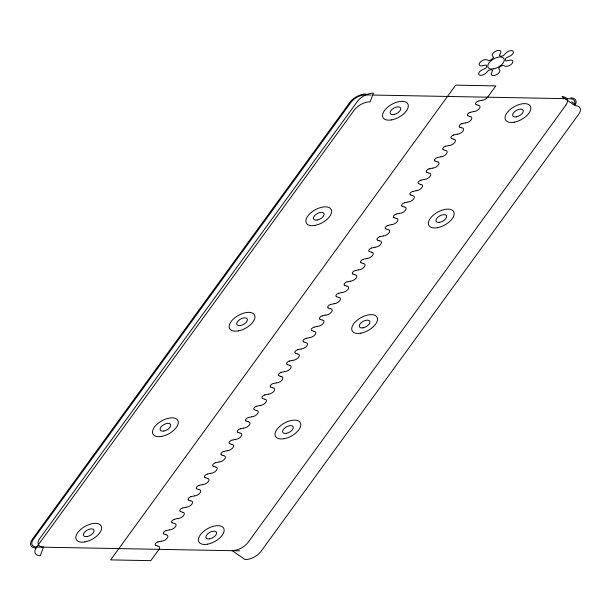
<?xml version="1.0" encoding="UTF-8"?>
<svg xmlns="http://www.w3.org/2000/svg" width="611" height="611" viewBox="0 0 611 611"><rect width="100%" height="100%" fill="white"/><g stroke="black" fill="none" stroke-linecap="round" stroke-linejoin="round"><path stroke-width="0.92" d="M470.165 112.363L470.21 112.355A2.765 1.436 -29 0 0 467.713 114.013A2.765 1.436 -29 0 0 467.743 115.7M461.954 123.666L461.992 123.659A2.765 1.436 -29 0 0 459.495 125.316A2.765 1.436 -29 0 0 459.525 127.004M453.736 134.97L453.782 134.962A2.765 1.436 -29 0 0 451.285 136.62A2.765 1.436 -29 0 0 451.315 138.307M445.518 146.273L445.564 146.266A2.765 1.436 -29 0 0 443.067 147.923A2.765 1.436 -29 0 0 443.097 149.611M429.09 168.88L429.136 168.873A2.765 1.436 -29 0 0 426.638 170.53A2.765 1.436 -29 0 0 426.669 172.218M420.88 180.184L420.918 180.176A2.765 1.436 -29 0 0 418.42 181.834A2.765 1.436 -29 0 0 418.451 183.521M412.708 191.48L412.662 191.487A2.765 1.436 -29 0 0 410.21 193.137A2.765 1.436 -29 0 0 410.233 194.825M404.49 202.783L404.444 202.799A2.765 1.436 -29 0 0 401.992 204.441A2.765 1.436 -29 0 0 402.023 206.128M338.723 293.227L338.769 293.211A2.765 1.436 -29 0 0 336.271 294.869A2.765 1.436 -29 0 0 336.302 296.564M330.513 304.53L330.559 304.515A2.765 1.436 -29 0 0 328.054 306.172A2.765 1.436 -29 0 0 328.084 307.868M322.295 315.834L322.341 315.818A2.765 1.436 -29 0 0 319.843 317.476A2.765 1.436 -29 0 0 319.874 319.171M305.867 338.441L305.912 338.425A2.765 1.436 -29 0 0 303.415 340.083A2.765 1.436 -29 0 0 303.438 341.778M297.649 349.744L297.694 349.729A2.765 1.436 -29 0 0 295.197 351.386A2.765 1.436 -29 0 0 295.228 353.082M289.438 361.048L289.477 361.032A2.765 1.436 -29 0 0 286.979 362.69A2.765 1.436 -29 0 0 287.01 364.385M281.22 372.351L281.266 372.336A2.765 1.436 -29 0 0 278.769 373.993A2.765 1.436 -29 0 0 278.799 375.689M264.792 394.958L264.838 394.943A2.765 1.436 -29 0 0 262.333 396.6A2.765 1.436 -29 0 0 262.363 398.296M256.574 406.262L256.62 406.246A2.765 1.436 -29 0 0 254.123 407.904A2.765 1.436 -29 0 0 254.153 409.599M248.402 417.55L248.364 417.565A2.765 1.436 -29 0 0 245.905 419.207A2.765 1.436 -29 0 0 245.935 420.903M240.192 428.853L240.146 428.869A2.765 1.436 -29 0 0 237.694 430.511A2.765 1.436 -29 0 0 237.725 432.206M231.974 440.157L231.928 440.172A2.765 1.436 -29 0 0 229.476 441.814A2.765 1.436 -29 0 0 229.507 443.51M166.207 530.6L166.253 530.592A2.765 1.436 -29 0 0 163.756 532.25A2.765 1.436 -29 0 0 163.786 533.938M157.997 541.904L158.043 541.896A2.765 1.436 -29 0 0 155.538 543.553A2.765 1.436 -29 0 0 155.568 545.241M478.413 101.052L478.398 101.059A2.765 1.436 -29 0 0 475.931 102.709A2.765 1.436 -29 0 0 475.954 104.397M437.354 157.569L437.339 157.569A2.765 1.436 -29 0 0 434.849 159.227A2.765 1.436 -29 0 0 434.879 160.914M396.272 214.087L396.233 214.102A2.765 1.436 -29 0 0 393.774 215.744A2.765 1.436 -29 0 0 393.805 217.432M388.046 225.39L388.031 225.398A2.765 1.436 -29 0 0 385.564 227.048A2.765 1.436 -29 0 0 385.594 228.735M379.843 236.694L379.813 236.701A2.765 1.436 -29 0 0 377.346 238.351A2.765 1.436 -29 0 0 377.377 240.039M371.633 247.997L371.603 248.005A2.765 1.436 -29 0 0 369.128 249.655A2.765 1.436 -29 0 0 369.159 251.342M363.415 259.301L363.4 259.308A2.765 1.436 -29 0 0 360.918 260.958A2.765 1.436 -29 0 0 360.948 262.646M355.197 270.604L355.182 270.612A2.765 1.436 -29 0 0 352.7 272.262A2.765 1.436 -29 0 0 352.73 273.949M346.987 281.908L346.972 281.915A2.765 1.436 -29 0 0 344.489 283.565A2.765 1.436 -29 0 0 344.52 285.261M314.123 327.122L314.107 327.129A2.765 1.436 -29 0 0 311.625 328.779A2.765 1.436 -29 0 0 311.656 330.475M273.048 383.639L273.033 383.647A2.765 1.436 -29 0 0 270.551 385.297A2.765 1.436 -29 0 0 270.581 386.992M223.763 451.46L223.733 451.476A2.765 1.436 -29 0 0 221.258 453.118A2.765 1.436 -29 0 0 221.289 454.813M215.546 462.764L215.515 462.779A2.765 1.436 -29 0 0 213.048 464.421A2.765 1.436 -29 0 0 213.079 466.117M207.328 474.067L207.297 474.083A2.765 1.436 -29 0 0 204.83 475.725A2.765 1.436 -29 0 0 204.861 477.42M199.117 485.371L199.102 485.378A2.765 1.436 -29 0 0 196.62 487.036A2.765 1.436 -29 0 0 196.643 488.724M190.899 496.674L190.884 496.682A2.765 1.436 -29 0 0 188.402 498.339A2.765 1.436 -29 0 0 188.432 500.027M182.681 507.985L182.674 507.985A2.765 1.436 -29 0 0 180.184 509.643A2.765 1.436 -29 0 0 180.214 511.331M174.471 519.289L174.456 519.289A2.765 1.436 -29 0 0 171.974 520.946A2.765 1.436 -29 0 0 172.004 522.634M478.619 100.991L481.758 100.311M470.401 112.294L473.548 111.614M462.183 123.598L465.33 122.918M453.973 134.909L457.112 134.221M445.755 146.212L448.902 145.525M437.537 157.516L440.684 156.828M429.327 168.819L432.466 168.132M421.109 180.123L424.255 179.435M412.899 191.426L416.038 190.739M404.681 202.73L407.827 202.042M396.463 214.033L399.609 213.346M388.252 225.337L391.391 224.649M380.034 236.64L383.181 235.953M371.824 247.944L374.963 247.256M363.606 259.247L366.753 258.56M355.388 270.551L358.535 269.871M347.178 281.854L350.317 281.175M338.96 293.158L342.107 292.478M330.742 304.461L333.889 303.782M322.532 315.765L325.671 315.085M314.314 327.068L317.46 326.389M306.103 338.372L309.242 337.692M297.885 349.675L301.032 348.996M289.667 360.979L292.814 360.299M281.457 372.282L284.596 371.603M273.239 383.586L276.386 382.906M265.021 394.889L268.168 394.21M256.811 406.193L259.95 405.513M248.593 417.496L251.74 416.817M240.383 428.8L243.522 428.12M232.165 440.103L235.311 439.424M223.947 451.407L227.093 450.727M215.736 462.71L218.875 462.031M207.519 474.014L210.665 473.334M199.308 485.317L202.447 484.638M191.09 496.621L194.237 495.941M182.872 507.924L186.019 507.245M174.662 519.228L177.801 518.548M166.444 530.531L169.591 529.852M158.226 541.835L161.373 541.155M370.946 95.018L365.233 94.911A11.342 5.896 -29 0 0 351.004 102.281L33.353 539.353A11.342 5.896 -29 0 0 36.629 547.051L239.535 550.847M372.855 95.049L570.04 98.738A11.342 5.896 -29 0 1 574.546 104.206M478.069 105.229L476.091 104.473M469.851 116.533L467.904 115.792M461.649 127.844L459.693 127.096M453.438 139.148L451.514 138.422M445.22 150.451L443.296 149.726M436.964 161.747L435.009 160.991M428.746 173.05L426.868 172.333M420.528 184.354L418.581 183.598M412.364 195.665L410.371 194.901M404.1 206.961L402.153 206.205M395.882 218.264L393.935 217.508M387.672 229.568L385.724 228.812M379.484 240.879L377.506 240.115M371.274 252.183L369.296 251.419M363.056 263.486L361.078 262.722M354.838 274.79L352.86 274.026M346.628 286.093L344.68 285.352M338.41 297.397L336.462 296.656M330.2 308.7L328.252 307.959M321.982 320.004L320.034 319.263M313.764 331.307L311.786 330.543M305.553 342.611L303.606 341.87M297.351 353.914L295.388 353.173M289.133 365.218L287.208 364.492M280.923 376.521L278.998 375.796M272.659 387.817L270.711 387.061M264.448 399.12L262.562 398.403M256.23 410.424L254.313 409.691M248.043 421.735L246.065 420.979M239.802 433.031L237.855 432.283M231.584 444.334L229.637 443.586M223.366 455.638L221.419 454.89M215.156 466.941L213.208 466.193M206.969 478.253L204.99 477.497M198.758 489.556L196.78 488.8M190.54 500.86L188.562 500.103M182.322 512.163L180.382 511.422M174.112 523.467L172.165 522.726M165.894 534.77L163.954 534.029M157.684 546.074L155.736 545.333M571.728 101.808L574.966 104.053M157.944 546.119A4.781 2.482 -29 0 1 159.013 549.342L150.795 560.646L110.667 559.897L455.699 85.143L495.827 85.891L487.616 97.195A4.781 2.482 -29 0 1 481.949 100.296M166.161 534.816A4.781 2.482 -29 0 1 167.231 538.039A4.781 2.482 -29 0 1 161.564 541.14M174.372 523.512A4.781 2.482 -29 0 1 175.441 526.735A4.781 2.482 -29 0 1 169.782 529.836M182.59 512.209A4.781 2.482 -29 0 1 183.659 515.432A4.781 2.482 -29 0 1 177.992 518.533M190.808 500.905A4.781 2.482 -29 0 1 191.869 504.128A4.781 2.482 -29 0 1 186.21 507.229M199.018 489.602A4.781 2.482 -29 0 1 200.087 492.825A4.781 2.482 -29 0 1 194.42 495.926M207.236 478.298A4.781 2.482 -29 0 1 208.305 481.521A4.781 2.482 -29 0 1 202.638 484.622M215.446 466.995A4.781 2.482 -29 0 1 216.515 470.218A4.781 2.482 -29 0 1 210.856 473.319M223.664 455.691A4.781 2.482 -29 0 1 224.733 458.914A4.781 2.482 -29 0 1 219.066 462.015M231.882 444.388A4.781 2.482 -29 0 1 232.951 447.611A4.781 2.482 -29 0 1 227.284 450.712M240.092 433.084A4.781 2.482 -29 0 1 241.162 436.307A4.781 2.482 -29 0 1 235.502 439.408M248.31 421.781A4.781 2.482 -29 0 1 249.38 425.004A4.781 2.482 -29 0 1 243.713 428.105M256.528 410.477A4.781 2.482 -29 0 1 257.59 413.7A4.781 2.482 -29 0 1 251.931 416.801M264.739 399.174A4.781 2.482 -29 0 1 265.808 402.397A4.781 2.482 -29 0 1 260.141 405.498M272.957 387.87A4.781 2.482 -29 0 1 274.026 391.093A4.781 2.482 -29 0 1 268.359 394.194M281.167 376.567A4.781 2.482 -29 0 1 282.236 379.79A4.781 2.482 -29 0 1 276.577 382.891M289.385 365.263A4.781 2.482 -29 0 1 290.454 368.486A4.781 2.482 -29 0 1 284.787 371.587M297.603 353.96A4.781 2.482 -29 0 1 298.664 357.183A4.781 2.482 -29 0 1 293.005 360.284M305.813 342.656A4.781 2.482 -29 0 1 306.882 345.879A4.781 2.482 -29 0 1 301.215 348.98M314.031 331.345A4.781 2.482 -29 0 1 315.1 334.576A4.781 2.482 -29 0 1 309.433 337.669M322.249 320.042A4.781 2.482 -29 0 1 323.311 323.272A4.781 2.482 -29 0 1 317.651 326.366M330.459 308.738A4.781 2.482 -29 0 1 331.529 311.969A4.781 2.482 -29 0 1 325.862 315.062M338.677 297.435A4.781 2.482 -29 0 1 339.747 300.665A4.781 2.482 -29 0 1 334.08 303.759M346.888 286.131A4.781 2.482 -29 0 1 347.957 289.362A4.781 2.482 -29 0 1 342.297 292.455M355.106 274.828A4.781 2.482 -29 0 1 356.175 278.058A4.781 2.482 -29 0 1 350.508 281.152M363.324 263.524A4.781 2.482 -29 0 1 364.385 266.755A4.781 2.482 -29 0 1 358.726 269.848M371.534 252.221A4.781 2.482 -29 0 1 372.603 255.451A4.781 2.482 -29 0 1 366.936 258.545M379.752 240.917A4.781 2.482 -29 0 1 380.821 244.148A4.781 2.482 -29 0 1 375.154 247.241M387.962 229.614A4.781 2.482 -29 0 1 389.031 232.844A4.781 2.482 -29 0 1 383.372 235.938M396.18 218.31A4.781 2.482 -29 0 1 397.249 221.533A4.781 2.482 -29 0 1 391.582 224.634M404.398 207.007A4.781 2.482 -29 0 1 405.46 210.23A4.781 2.482 -29 0 1 399.8 213.331M412.608 195.703A4.781 2.482 -29 0 1 413.678 198.926A4.781 2.482 -29 0 1 408.011 202.027M420.826 184.4A4.781 2.482 -29 0 1 421.896 187.623A4.781 2.482 -29 0 1 416.228 190.724M429.044 173.096A4.781 2.482 -29 0 1 430.106 176.319A4.781 2.482 -29 0 1 424.446 179.42M437.255 161.793A4.781 2.482 -29 0 1 438.324 165.016A4.781 2.482 -29 0 1 432.657 168.117M445.472 150.489A4.781 2.482 -29 0 1 446.542 153.712A4.781 2.482 -29 0 1 440.875 156.813M453.683 139.186A4.781 2.482 -29 0 1 454.752 142.409A4.781 2.482 -29 0 1 449.093 145.51M461.901 127.882A4.781 2.482 -29 0 1 462.97 131.105A4.781 2.482 -29 0 1 457.303 134.206M470.119 116.579A4.781 2.482 -29 0 1 471.18 119.802A4.781 2.482 -29 0 1 465.521 122.903M478.329 105.275A4.781 2.482 -29 0 1 479.398 108.498A4.781 2.482 -29 0 1 473.731 111.599M570.697 97.836A12.709 6.599 -29 0 1 575.486 104.573M365.89 94.002A12.709 6.599 -29 0 0 349.95 102.258L32.307 539.337A12.709 6.599 -29 0 0 35.973 547.96M493.375 57.281L493.367 57.457A1.94 1.008 -29 0 1 493.13 58.014L492.817 58.396A4.766 2.475 -29 0 1 490.19 60.252L489.671 60.458A1.94 1.008 -29 0 1 488.915 60.604L486.914 59.794A4.766 2.475 -29 0 0 479.818 62.681A4.766 2.475 -29 0 0 482.591 65.744L485.692 65.033A1.94 1.008 -29 0 1 486.226 65.201L486.432 65.423A4.766 2.475 -29 0 1 486.325 67.325L486.089 67.706A1.94 1.008 -29 0 1 485.516 68.264L482.369 69.746A4.766 2.475 -29 0 0 479.139 74.916A4.766 2.475 -29 0 0 486.196 72.831L488.365 70.563A1.94 1.008 -29 0 1 489.128 70.166L489.655 70.013A4.766 2.475 -29 0 1 492.168 70.059L492.451 70.227A1.94 1.008 -29 0 1 492.634 70.639L491.488 72.93A4.766 2.475 -29 0 0 495.353 75.222A4.766 2.475 -29 0 0 499.638 70.066L498.706 68.508A1.94 1.008 -29 0 1 498.943 67.951L499.256 67.569A4.766 2.475 -29 0 1 501.875 65.713L502.402 65.499A1.94 1.008 -29 0 1 503.159 65.362L505.152 66.164A4.766 2.475 -29 0 0 512.247 63.284A4.766 2.475 -29 0 0 509.475 60.222L506.374 60.932A1.94 1.008 -29 0 1 505.847 60.764L505.641 60.535A4.766 2.475 -29 0 1 505.748 58.641L505.984 58.259A1.94 1.008 -29 0 1 506.557 57.701L509.696 56.22A4.766 2.475 -29 0 0 512.927 51.041A4.766 2.475 -29 0 0 505.877 53.134L503.708 55.402A1.94 1.008 -29 0 1 502.937 55.8L502.418 55.952A4.766 2.475 -29 0 1 499.905 55.907L499.615 55.738A1.94 1.008 -29 0 1 499.431 55.326L500.577 53.035A4.766 2.475 -29 0 0 496.712 50.744A4.766 2.475 -29 0 0 492.435 55.899L493.375 57.281M43.457 547.089L40.295 555.758A12.709 6.599 -29 0 1 36.629 547.135L354.273 110.056A12.709 6.599 -29 0 1 370.213 101.8L373.374 93.139A12.709 6.599 -29 0 0 357.443 101.395L39.791 538.467A12.709 6.599 -29 0 0 43.457 547.089M565.755 105.291L248.104 542.362A12.709 6.599 -29 0 1 232.165 550.618L245.11 559.592A12.709 6.599 -29 0 0 261.042 551.336L578.693 114.257A12.709 6.599 -29 0 0 575.02 105.634L562.082 96.668A12.709 6.599 -29 0 1 565.755 105.291M516.379 116.846A5.896 3.063 -29 0 0 523.184 110.331A5.896 3.063 -29 0 0 514.294 111.943A5.896 3.063 -29 0 0 516.379 116.846M393.843 114.555A5.896 3.063 -29 0 0 400.648 108.04A5.896 3.063 -29 0 0 391.758 109.652A5.896 3.063 -29 0 0 393.843 114.555M439.706 222.351A5.896 3.063 -29 0 0 446.511 215.828A5.896 3.063 -29 0 0 437.621 217.447A5.896 3.063 -29 0 0 439.706 222.351M317.17 220.059A5.896 3.063 -29 0 0 323.975 213.537A5.896 3.063 -29 0 0 315.085 215.156A5.896 3.063 -29 0 0 317.17 220.059M363.033 327.847A5.896 3.063 -29 0 0 369.838 321.333A5.896 3.063 -29 0 0 360.948 322.944A5.896 3.063 -29 0 0 363.033 327.847M240.497 325.556A5.896 3.063 -29 0 0 247.302 319.041A5.896 3.063 -29 0 0 238.405 320.653A5.896 3.063 -29 0 0 240.497 325.556M286.36 433.352A5.896 3.063 -29 0 0 293.165 426.829A5.896 3.063 -29 0 0 284.268 428.448A5.896 3.063 -29 0 0 286.36 433.352M163.824 431.06A5.896 3.063 -29 0 0 170.629 424.538A5.896 3.063 -29 0 0 161.732 426.157A5.896 3.063 -29 0 0 163.824 431.06M209.688 538.849A5.896 3.063 -29 0 0 216.493 532.334A5.896 3.063 -29 0 0 207.595 533.945A5.896 3.063 -29 0 0 209.688 538.849M87.144 536.557A5.896 3.063 -29 0 0 93.949 530.043A5.896 3.063 -29 0 0 85.059 531.654A5.896 3.063 -29 0 0 87.144 536.557M514.172 122.192A14.183 7.37 -29 0 0 530.531 106.528A14.183 7.37 -29 0 0 509.154 110.408A14.183 7.37 -29 0 0 514.172 122.192M391.636 119.901A14.183 7.37 -29 0 0 407.995 104.229A14.183 7.37 -29 0 0 386.618 108.116A14.183 7.37 -29 0 0 391.636 119.901M437.499 227.689A14.183 7.37 -29 0 0 453.858 212.025A14.183 7.37 -29 0 0 432.481 215.904A14.183 7.37 -29 0 0 437.499 227.689M314.963 225.398A14.183 7.37 -29 0 0 331.315 209.733A14.183 7.37 -29 0 0 309.945 213.613A14.183 7.37 -29 0 0 314.963 225.398M360.826 333.194A14.183 7.37 -29 0 0 377.178 317.529A14.183 7.37 -29 0 0 355.808 321.409A14.183 7.37 -29 0 0 360.826 333.194M238.29 330.902A14.183 7.37 -29 0 0 254.642 315.238A14.183 7.37 -29 0 0 233.272 319.118A14.183 7.37 -29 0 0 238.29 330.902M284.153 438.698A14.183 7.37 -29 0 0 300.505 423.026A14.183 7.37 -29 0 0 279.135 426.906A14.183 7.37 -29 0 0 284.153 438.698M161.609 436.407A14.183 7.37 -29 0 0 177.969 420.735A14.183 7.37 -29 0 0 156.599 424.614A14.183 7.37 -29 0 0 161.609 436.407M207.473 544.195A14.183 7.37 -29 0 0 223.832 528.53A14.183 7.37 -29 0 0 202.462 532.41A14.183 7.37 -29 0 0 207.473 544.195M84.937 541.904A14.183 7.37 -29 0 0 101.296 526.239A14.183 7.37 -29 0 0 79.926 530.119A14.183 7.37 -29 0 0 84.937 541.904M493.612 68.837A9.073 4.712 -29 0 0 504.083 58.809A9.073 4.712 -29 0 0 490.404 61.299A9.073 4.712 -29 0 0 493.612 68.837"/></g></svg>
